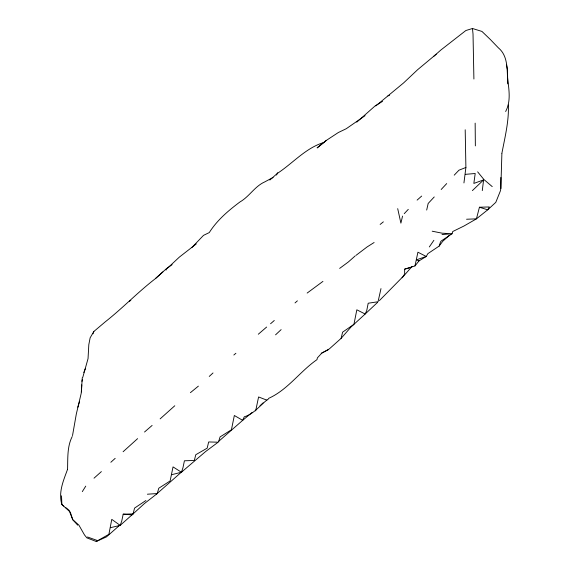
<?xml version="1.0" encoding="UTF-8"?>
<svg xmlns="http://www.w3.org/2000/svg" width="570" height="570" viewBox="0 0 570 570"><rect width="100%" height="100%" fill="white"/><g stroke="black" fill="none" stroke-linecap="round" stroke-linejoin="round"><path stroke-width="0.85" d="M379.413 300.589L403.111 276.486L404.686 273.885L404.615 269.161L414.981 265.926L418.986 260.91L426.246 256.471L427.856 253.65L439.185 246.062L440.496 241.944L441.287 240.946L452.053 233.764L452.73 231.534L463.959 226.019L476.427 218.859L487.706 209.824L495.793 202.357L500.353 191.007L500.83 188.563L500.852 177.455M500.83 188.563L501.885 153.651M463.937 182.941L465.897 167.473L465.198 129.775M507.735 83.911L507.492 69.889L506.452 64.353M67.545 469.545C67.923 458.472 67.018 446.68 72.226 436.513M81.46 391.925L81.781 384.878M482.277 190.615L483.609 179.899L473.841 183.426L475.202 173.494L465.348 174.356M69.013 510.207L72.753 519.705L78.909 525.155L84.517 534.974L86.897 537.873L96.245 541.5L108.884 534.318L111.777 519.363L120.17 525.39L133.074 513.926L134.577 508.084L145.906 500.517M110.366 527.699L120.17 525.39L121.731 521.122L123.191 514.168L132.005 514.881L144.431 503.552L157.256 493.549L158.774 488.234L170.117 480.952L173.038 466.894L181.41 472.245L205.592 451.568L218.545 441.9L220.077 436.912L231.42 429.78L234.341 415.494L242.685 420.339L252.225 412.331M380.988 288.605L378.038 301.758L368.199 303.226L366.745 310.55L365.163 314.027L351.006 327.009L341.117 338.366L329.346 348.883L321.772 353.136L317.405 357.86L316.963 359.656C300.012 371.384 287.807 389.752 268.698 398.33L268.541 398.865C260.041 404.807 254.712 413.685 244.273 416.812L242.685 420.339L218.894 441.159M501.871 153.416C504.878 137.434 509.017 121.339 508.355 104.973M81.945 381.358L82.279 379.748M82.785 377.326L88.044 358.63L88.806 344.693L90.138 337.81L93.843 331.483L105.243 321.851C122.514 308.249 137.762 292.267 155.147 278.837L162.892 271.897M479.441 207.231L487.706 209.824L489.317 206.953L479.441 207.231L476.427 218.859L466.559 219.236M82.294 377.661L81.211 393.272L76.302 414.069L72.518 435.601M426.688 210.052L428.17 203.454L434.24 196.942M402.548 216.08L400.902 223.169L397.703 208.656M341.117 338.366L342.606 332.168L353.927 324.351L356.834 309.809L365.163 314.027L377.604 302.349M414.981 265.926L417.917 252.204L426.246 256.471L416.478 259.834L418.986 260.91M255.659 410.892L258.588 396.962L266.881 400.154M166.041 270.116L166.476 268.605L172.133 264.651M77.819 407.201L79.465 401.9M67.388 469.766C63.334 480.895 58.211 492.423 61.874 504.514L70.274 512.124L72.753 519.705L77.719 525.177M505.654 111.513C511.454 100.548 508.59 88.286 507.485 76.665C507.072 66.626 507.036 55.34 498.779 48.194M92.988 333.813L93.843 331.483M326.382 140.37L317.191 147.851L326.382 140.37L338.345 132.525L346.268 128.713L365.099 115.66M83.797 372.488L85.336 368.733M276.521 175.061L277.725 172.76M82.308 491.625L85.742 486.139M429.324 246.945L433.884 240.298M439.185 246.062L442.726 241.302L449.431 235.268M402.092 277.782L412.089 266.425M441.173 189.496L446.702 183.576M404.237 213.665L408.284 209.354M454.219 175.154L458.957 170.195L465.897 167.473M137.598 438.636L123.099 451.746M472.387 190.608L483.609 179.899M275.559 334.839L281.131 329.617M259.984 405.783L263.076 402.897M101.374 471.604L94.022 478.187M160.142 418.872L174.791 405.755M209.247 376.435L213.016 372.958M119.793 525.162L106.448 536.897L96.245 541.5M155.574 278.488L166.476 268.605M110.837 462.277L115.176 458.358M433.421 56.608L440.852 50.025L465.854 30.531L472.466 28.5L481.956 31.435L490.385 39.544M269.824 180.063L277.227 173.487C292.944 163.262 306.111 147.466 324.551 142.293M417.112 200.12L421.665 196.066M355.167 255.93L348.391 261.936L339.649 268.399M295.025 302.927L297.39 300.839M167.416 268.256L179.379 257.084L196.308 243.903M270.558 323.753L274.277 320.497M191.869 247.515L203.511 235.36L209.261 232.589C217.134 220.141 228.257 210.722 239.927 201.972C249.339 196.621 254.783 186.297 264.737 181.908L273.087 177.455M152.112 425.448L144.524 432.017M266.625 327.052L258.303 334.234M436.257 54.171L417.653 69.683L403.617 82.907L375.787 105.92M233.843 355.017L235.894 353.279M356.763 122.172L374.974 106.034L382.541 101.374M198.381 386.132L190.409 392.666M182.4 471.269L156.451 494.169M380.14 224.438L383.361 221.851M322.941 281.388L307.152 293.065M355.986 255.374L367.108 246.931L374.112 242.507M129.418 301.316L130.836 300.354M321.231 353.315L328.213 349.802M387.921 95.895L389.545 95.233M404.615 269.161L410.892 267.43M171.606 474.724L181.41 472.245L182.956 467.749L184.423 460.781L194.299 460.474L195.802 454.703L207.167 448.17L208.663 441.957L217.619 442.185M442.021 234.527L452.053 233.764L442.149 233.187L432.188 231.199M147.388 494.204L157.256 493.549M123.191 514.168L133.074 513.926M87.502 536.99L97.513 540.581M63.819 506.067L61.874 504.514L61.524 495.807M65.764 507.621L68.364 509.687M484.072 179.636L492.245 186.625M490.777 39.957L498.372 47.852M477.646 171.841L483.674 179.222M472.466 28.5L473.022 34.029L473.905 79.023M475.152 123.141L475.359 145.892"/></g></svg>
